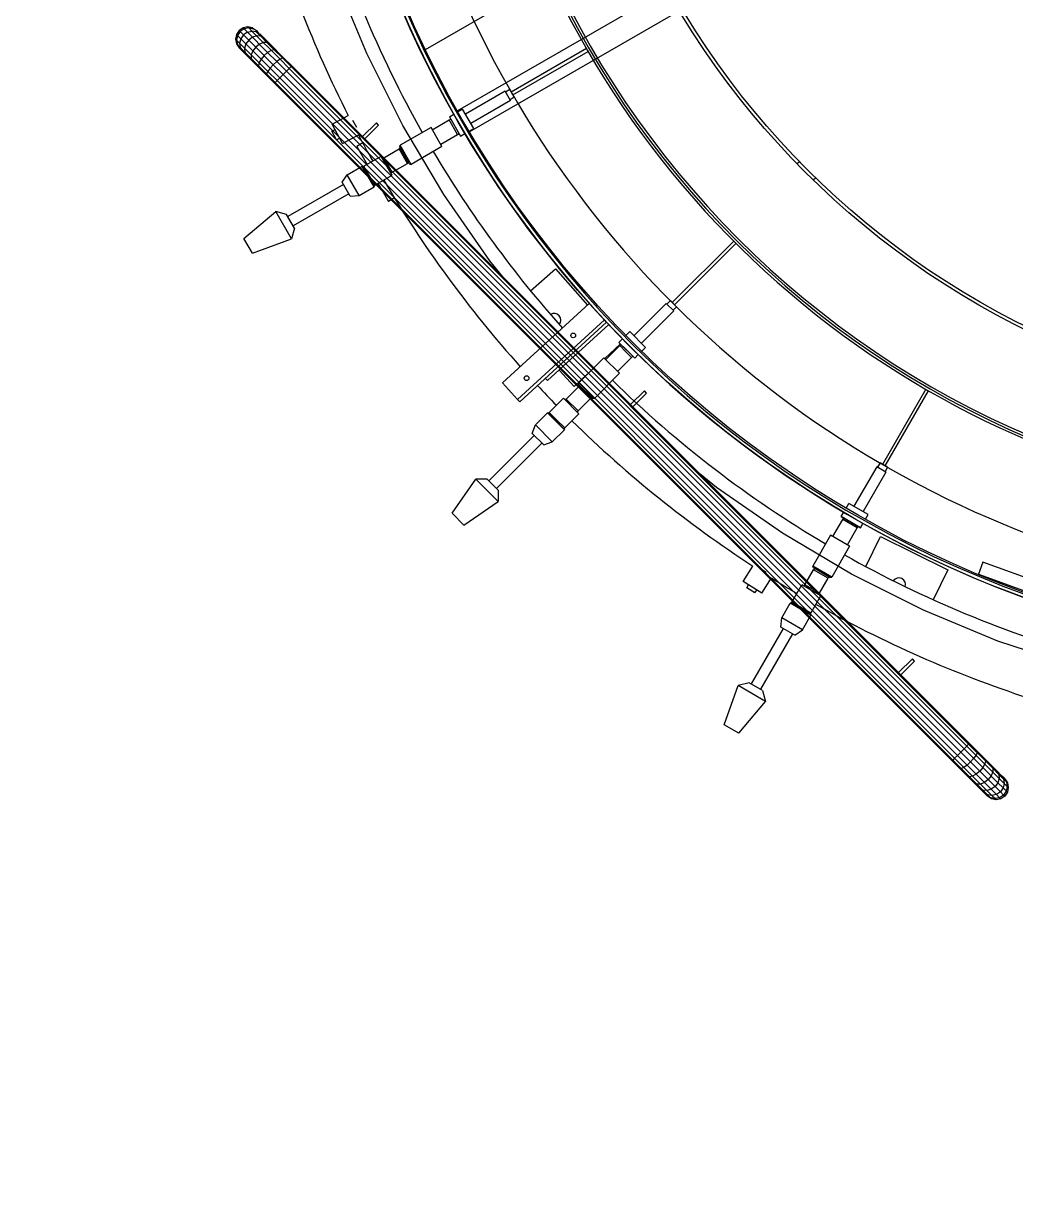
# Model space of a CAD drawing. Header units: metres. Extents: x 0 to 63075, y 0 to 44550.
# Drawn here: x 52329.8 to 52627.5, y 38538.7 to 38888 of the extents above; entities that cross this region are included whole.
import ezdxf

# ---------------------------------------------------------------- set-up
doc = ezdxf.new("R2010")
doc.units = ezdxf.units.M
doc.header["$LTSCALE"] = 75
for name, color, linetype in [('GSB', 7, 'Continuous'), ('ML6', 1, 'Continuous'), ('SDM', 7, 'Continuous'), ('SL1', 8, 'Continuous')]:
    doc.layers.add(name, color=color, linetype=linetype)
doc.styles.add('ROMANS', font='ROMANS.SHX')
doc.dimstyles.new('75___1-75', dxfattribs={"dimscale": 75, "dimtxt": 2.5, "dimasz": 2, "dimexe": 1.5, "dimexo": 1, "dimgap": 0.5, "dimtad": 1, "dimdec": 0, "dimzin": 12, "dimtxsty": 'ROMANS', "dimcen": 0, "dimclrd": 256, "dimclre": 256, "dimclrt": 3, "dimazin": 3, "dimtfac": 1, "dimtdec": 0, "dimtmove": 0, "dimatfit": 0, "dimfxl": 1, "dimlwd": -1, "dimlwe": -1, "dimarcsym": 0})

# ---------------------------------------------------------------- blocks, each defined once
blk = doc.blocks.new('A$C6bae614f')
at = {"layer": 'SL1'}
for p, q in [((363440.4, 33728.2), (363861.2, 33971.2)), ((363323.4, 33719.9), (363261.9, 33868.3)), ((363923.7, 33847.4), (363504.3, 33605.3)), ((363947.8, 33805.6), (363528.5, 33563.5)), ((363062.9, 33758.2), (363061, 33748.9)), ((363068.1, 33766.1), (363062.9, 33758.2)), ((363065, 33756), (363062.9, 33758.2)), ((363065, 33756), (363063.1, 33746.8)), ((363070.4, 33763.9), (363065, 33756)), ((363111.9, 33709.1), (363065, 33756)), ((363076.1, 33771.4), (363068.1, 33766.1)), ((363070.4, 33763.9), (363068.1, 33766.1)), ((363078.2, 33769.2), (363070.4, 33763.9)), ((363076.9, 33757.4), (363070.4, 33763.9)), ((363076.9, 33757.4), (363071.4, 33749.6)), ((363085.4, 33773.3), (363076.1, 33771.4)), ((363078.2, 33769.2), (363076.1, 33771.4)), ((363084.6, 33762.8), (363076.9, 33757.4)), ((363087.3, 33746.9), (363076.9, 33757.4)), ((363087.5, 33771.2), (363078.2, 33769.2)), ((363078.2, 33769.2), (363084.6, 33762.8)), ((363084.6, 33762.8), (363093.6, 33765)), ((363084.6, 33762.8), (363125.1, 33722.3)), ((363094.7, 33771.4), (363085.4, 33773.3)), ((363087.5, 33771.2), (363085.4, 33773.3)), ((363095, 33752.5), (363087.3, 33746.9)), ((363087.5, 33771.2), (363096.7, 33769.5)), ((363093.6, 33765), (363087.5, 33771.2)), ((363102.4, 33763.7), (363093.6, 33765)), ((363093.6, 33765), (363149.9, 33708.8)), ((363094.7, 33771.4), (363102.7, 33766.1)), ((363096.7, 33769.5), (363094.7, 33771.4)), ((363103.5, 33755.2), (363095, 33752.5)), ((363111.6, 33754.5), (363102.4, 33763.7)), ((363107.9, 33758.2), (363102.7, 33766.1)), ((363102.7, 33766.1), (363104.4, 33764.3)), ((363111.6, 33754.5), (363103.5, 33755.2)), ((363104.4, 33764.3), (363109.5, 33756.6)), ((363113.2, 33753.6), (363109.7, 33759.1)), ((363129.3, 33739.5), (363109.7, 33759.1)), ((363123.8, 33742.3), (363111.6, 33754.5)), ((363118.1, 33750.7), (363111.6, 33754.5)), ((363061, 33748.9), (363062.9, 33739.5)), ((363069.2, 33740.6), (363061, 33748.9)), ((363062.9, 33739.5), (363068.1, 33731.6)), ((363092, 33710.4), (363062.9, 33739.5)), ((363063.1, 33746.8), (363064.8, 33737.6)), ((363064.8, 33737.6), (363069.9, 33729.8)), ((363069.9, 33729.8), (363068.1, 33731.6)), ((363071.4, 33749.6), (363069.2, 33740.6)), ((363092.2, 33717.6), (363069.2, 33740.6)), ((363069.2, 33740.6), (363070.5, 33731.9)), ((363094.8, 33705), (363069.9, 33729.8)), ((363070.5, 33731.9), (363075.1, 33724.6)), ((363081.8, 33739.3), (363079.1, 33730.8)), ((363079.1, 33730.8), (363079.7, 33722.6)), ((363087.3, 33746.9), (363081.8, 33739.3)), ((363101.3, 33733), (363087.3, 33746.9)), ((363101.3, 33733), (363095.5, 33725.6)), ((363108.7, 33738.8), (363101.3, 33733)), ((363136.5, 33697.7), (363101.3, 33733)), ((363116.6, 33742), (363108.7, 33738.8)), ((363123.8, 33742.3), (363116.6, 33742)), ((363138.5, 33727.6), (363123.8, 33742.3)), ((363129.3, 33739.5), (363123.8, 33742.3)), ((363157.6, 33711.1), (363129.3, 33739.5)), ((363138.5, 33727.6), (363132.3, 33726.3)), ((363142.7, 33726.1), (363138.5, 33727.6)), ((363154.8, 33711.3), (363138.5, 33727.6)), ((363762, 33729.8), (363611.7, 33643.1)), ((363079.7, 33722.6), (363083.6, 33716.2)), ((363092.2, 33717.6), (363092, 33710.4)), ((363106.6, 33695.7), (363092, 33710.4)), ((363092, 33710.4), (363094.8, 33705)), ((363095.5, 33725.6), (363092.2, 33717.6)), ((363125.5, 33684.4), (363092.2, 33717.6)), ((363108.2, 33691.6), (363094.8, 33705)), ((363111.9, 33709.1), (363107.9, 33701.9)), ((363117.9, 33716.3), (363111.9, 33709.1)), ((363130.2, 33690.8), (363111.9, 33709.1)), ((363125.1, 33722.3), (363117.9, 33716.3)), ((363132.3, 33726.3), (363125.1, 33722.3)), ((363125.1, 33722.3), (363143.4, 33704)), ((363143.4, 33704), (363136.5, 33697.7)), ((363149.9, 33708.8), (363143.4, 33704)), ((363143.4, 33704), (363162.7, 33684.7)), ((363154.8, 33711.3), (363149.9, 33708.8)), ((363149.9, 33708.8), (363168.3, 33690.3)), ((363157.6, 33711.1), (363154.8, 33711.3)), ((363154.8, 33711.3), (363172, 33694.1)), ((363173.4, 33695.4), (363157.6, 33711.1)), ((363395.3, 33576.3), (363323.4, 33719.9)), ((363614.9, 33637.6), (363765.1, 33724.3)), ((363107.9, 33701.9), (363106.6, 33695.7)), ((363106.6, 33695.7), (363108.2, 33691.6)), ((363123, 33679.4), (363106.6, 33695.7)), ((363123.1, 33676.6), (363108.2, 33691.6)), ((363125.5, 33684.4), (363123, 33679.4)), ((363130.2, 33690.8), (363125.5, 33684.4)), ((363125.5, 33684.4), (363143.9, 33665.9)), ((363136.5, 33697.7), (363130.2, 33690.8)), ((363130.2, 33690.8), (363149.5, 33671.5)), ((363136.5, 33697.7), (363156.1, 33678.1)), ((363162.7, 33684.7), (363156.1, 33678.1)), ((363168.3, 33690.3), (363162.7, 33684.7)), ((364553.7, 32293.7), (363162.7, 33684.7)), ((363172, 33694.1), (363168.3, 33690.3)), ((364586.5, 32272.1), (363168.3, 33690.3)), ((363173.4, 33695.4), (363172, 33694.1)), ((364525.4, 32340.6), (363172, 33694.1)), ((363173.4, 33695.4), (364542.4, 32326.2)), ((363123, 33679.4), (363123.1, 33676.6)), ((363123, 33679.4), (363140.2, 33662.2)), ((363123.1, 33676.6), (363138.9, 33660.9)), ((363140.2, 33662.2), (363138.9, 33660.9)), ((364507.9, 32291.7), (363138.9, 33660.9)), ((363143.9, 33665.9), (363140.2, 33662.2)), ((364510.7, 32291.6), (363140.2, 33662.2)), ((363149.5, 33671.5), (363143.9, 33665.9)), ((364572, 32237.8), (363143.9, 33665.9)), ((363156.1, 33678.1), (363149.5, 33671.5)), ((364522.1, 32298.8), (363149.5, 33671.5)), ((364547.6, 32286.5), (363156.1, 33678.1)), ((363599.6, 33644.7), (363520.5, 33599.1)), ((363610.2, 33626.3), (363599.6, 33644.7)), ((363609.2, 33648.1), (363600.5, 33643.1)), ((363617.9, 33632.9), (363609.2, 33648.1)), ((363610.2, 33626.3), (363531.1, 33580.6)), ((363617.9, 33632.9), (363609.3, 33627.9)), ((363253.9, 33579), (363286.2, 33596.4)), ((363488, 33587.3), (363491, 33589.1)), ((363488.3, 33593.9), (363497, 33598.9)), ((363488.3, 33593.9), (363497, 33598.9)), ((363488.3, 33593.9), (363510.5, 33555.3)), ((363505.3, 33603.7), (363514.7, 33609.1)), ((363505.3, 33603.7), (363514.7, 33609.1)), ((363536.9, 33570.6), (363514.7, 33609.1)), ((363253.6, 33564.9), (363259.8, 33568.2)), ((363262.8, 33547.8), (363253.6, 33564.9)), ((363274.8, 33540.3), (363253.9, 33579)), ((363303, 33572.3), (363295.4, 33586.4)), ((363342.4, 33581.6), (363314.8, 33554)), ((363319.3, 33549.5), (363346.9, 33577.1)), ((363346.9, 33577.1), (363342.4, 33581.6)), ((363451.5, 33572.2), (363389.8, 33536.7)), ((363477.2, 33438.2), (363395.3, 33576.3)), ((363473.4, 33534.3), (363451.5, 33572.2)), ((363454.1, 33567.7), (363488, 33587.3)), ((363504.7, 33558.4), (363488, 33587.3)), ((363527.5, 33565.1), (363536.9, 33570.6)), ((363527.5, 33565.1), (363536.9, 33570.6)), ((363262.8, 33547.8), (363268.9, 33551.2)), ((363274.8, 33540.3), (363306.4, 33557.4)), ((363315, 33541.5), (363303.1, 33534.6)), ((363470.8, 33538.8), (363504.7, 33558.4)), ((363504.7, 33558.4), (363507.8, 33560.1)), ((363510.5, 33555.3), (363519.3, 33560.4)), ((363510.5, 33555.3), (363519.3, 33560.4)), ((363303.1, 33534.6), (363323.9, 33498.7)), ((363357.4, 33511.9), (363387.7, 33529.4)), ((363390.4, 33530.7), (363387.7, 33529.4)), ((363404.4, 33500.5), (363387.7, 33529.4)), ((363389.1, 33532.9), (363389.8, 33536.7)), ((363408.1, 33499.9), (363389.1, 33532.9)), ((363411.8, 33498.6), (363389.8, 33536.7)), ((363473.4, 33534.3), (363411.8, 33498.6)), ((363284.3, 33478), (363313.9, 33495.1)), ((363337.8, 33453.7), (363313.9, 33495.1)), ((363315.3, 33493.7), (363313.9, 33495.1)), ((363315.3, 33493.7), (363317.5, 33495)), ((363317.5, 33495), (363352.1, 33515)), ((363339.5, 33456.9), (363317.5, 33495)), ((363374.1, 33476.9), (363352.1, 33515)), ((363354.9, 33510.1), (363357.4, 33511.9)), ((363374.1, 33483), (363357.4, 33511.9)), ((363374.1, 33483), (363404.4, 33500.5)), ((363406.9, 33502.1), (363404.4, 33500.5)), ((363408.1, 33499.9), (363411.8, 33498.6)), ((364187.5, 33503.9), (364183, 33499.4)), ((363273.7, 33463.1), (363284.3, 33478)), ((363308.2, 33436.6), (363284.3, 33478)), ((363337.3, 33455.6), (363315.3, 33493.7)), ((363339.5, 33456.9), (363374.1, 33476.9)), ((363371.3, 33481.7), (363374.1, 33483)), ((364214.8, 33467.6), (364219.3, 33472)), ((363276.5, 33458.2), (363165.5, 33394.2)), ((363290, 33434.9), (363273.7, 33463.1)), ((363308.2, 33436.6), (363337.8, 33453.7)), ((363337.3, 33455.6), (363339.5, 33456.9)), ((363337.3, 33455.6), (363337.8, 33453.7)), ((363345.9, 33460.5), (363366.6, 33424.6)), ((363287.2, 33439.7), (363176.2, 33375.6)), ((363290, 33434.9), (363308.2, 33436.6)), ((363378.5, 33431.5), (363366.6, 33424.6)), ((363568.8, 33306.2), (363477.2, 33438.2)), ((363077.8, 33350.6), (363141.3, 33404.2)), ((363172.8, 33349.7), (363141.3, 33404.2)), ((363163.1, 33398.4), (363141.3, 33404.2)), ((363178.6, 33371.5), (363163.1, 33398.4)), ((363178.6, 33371.5), (363172.8, 33349.7)), ((363094.6, 33321.5), (363077.8, 33350.6)), ((363094.6, 33321.5), (363172.8, 33349.7)), ((364056.1, 33345.1), (363933.4, 33222.5)), ((363937.9, 33218), (364060.6, 33340.6)), ((363595, 33273.8), (363568.8, 33306.2)), ((363650.3, 33246.2), (363700.3, 33290.1)), ((363700.3, 33290.1), (363764, 33217.4)), ((363594.4, 33062), (363767.7, 33220.8)), ((363797.7, 33188), (363767.7, 33220.8)), ((363921.3, 33220.9), (363856.7, 33156.3)), ((363936.3, 33205.8), (363921.3, 33220.9)), ((363929.7, 33226.6), (363922.6, 33219.6)), ((363942, 33214.3), (363929.7, 33226.6)), ((363936.3, 33205.8), (363871.8, 33141.3)), ((363942, 33214.3), (363935, 33207.2)), ((363624.5, 33029.3), (363797.7, 33188)), ((363628.7, 33024.6), (363802.1, 33183.4)), ((363806.5, 33178.8), (363684, 33066.6)), ((363802, 33183.3), (363797.7, 33188)), ((363826.9, 33143), (363834.1, 33150.1)), ((363826.9, 33143), (363834.1, 33150.1)), ((363840.8, 33156.8), (363848.5, 33164.5)), ((363840.8, 33156.8), (363848.5, 33164.5)), ((363879.9, 33133.1), (363848.5, 33164.5)), ((363879.9, 33133.1), (363848.5, 33164.5)), ((363829.9, 33140), (363798.4, 33111.1)), ((363800.6, 33108.8), (363828.4, 33136.6)), ((363842.6, 33127.2), (363826.9, 33143)), ((363826.9, 33143), (363858.4, 33111.5)), ((363828.4, 33136.6), (363830.8, 33139.1)), ((363840.2, 33124.8), (363828.4, 33136.6)), ((363852, 33112.9), (363840.2, 33124.8)), ((363858.4, 33111.5), (363842.6, 33127.2)), ((363872.3, 33125.4), (363879.9, 33133.1)), ((363872.3, 33125.4), (363879.9, 33133.1)), ((363797, 33112.5), (363746.6, 33062.3)), ((363827.9, 33081.6), (363797, 33112.5)), ((363824.3, 33085.2), (363852, 33112.9)), ((363852, 33112.9), (363854.5, 33115.4)), ((363858.4, 33111.5), (363865.5, 33118.7)), ((363858.4, 33111.5), (363865.5, 33118.7)), ((363707.2, 33087.9), (363737.2, 33055.1)), ((363763.7, 33079.3), (363737.2, 33055.1)), ((363827.9, 33081.6), (363777.7, 33031.1)), ((363594.4, 33062), (363624.5, 33029.3)), ((363679.7, 33071.3), (363684, 33066.6)), ((363721.7, 33029.9), (363746.4, 33054.6)), ((363748.7, 33056.6), (363746.4, 33054.6)), ((363770.1, 33031), (363746.4, 33054.6)), ((363777.7, 33031.1), (363746.6, 33062.3)), ((363746.9, 33058.4), (363746.6, 33062.3)), ((363773.8, 33031.5), (363746.9, 33058.4)), ((363624.5, 33029.3), (363628.7, 33024.6)), ((363687.5, 33003.2), (363715.8, 33031.5)), ((363746.9, 33000.4), (363715.8, 33031.5)), ((363719.8, 33027.6), (363721.7, 33029.9)), ((363745.3, 33006.3), (363721.7, 33029.9)), ((363745.3, 33006.3), (363770.1, 33031)), ((363772, 33033.3), (363770.1, 33031)), ((363773.8, 33031.5), (363777.7, 33031.1)), ((363877.7, 33046.3), (363850, 33018.7)), ((363854.5, 33014.2), (363882.2, 33041.8)), ((363882.2, 33041.8), (363877.7, 33046.3)), ((364439.7, 33049.7), (364353, 32899.4)), ((364358.5, 32896.2), (364445.2, 33046.5)), ((363743, 33004.4), (363745.3, 33006.3)), ((363659.9, 32978.2), (363684, 33002.4)), ((363717.8, 32968.6), (363684, 33002.4)), ((363685.8, 33001.5), (363684, 33002.4)), ((363685.8, 33001.5), (363687.5, 33003.2)), ((363716.9, 32970.4), (363685.8, 33001.5)), ((363703.1, 32987.7), (363687.5, 33003.2)), ((363718.6, 32972.1), (363703.1, 32987.7)), ((363718.6, 32972.1), (363746.9, 33000.4)), ((363653.5, 32961.1), (363659.9, 32978.2)), ((363676.5, 32938.1), (363653.5, 32961.1)), ((363693.6, 32944.5), (363659.9, 32978.2)), ((363693.6, 32944.5), (363717.8, 32968.6)), ((363716.9, 32970.4), (363718.6, 32972.1)), ((363716.9, 32970.4), (363717.8, 32968.6)), ((363657.4, 32957.1), (363566.8, 32866.6)), ((363672.6, 32942), (363582, 32851.4)), ((363676.5, 32938.1), (363693.6, 32944.5)), ((364341.7, 32894.8), (364296, 32815.7)), ((364360.1, 32884.1), (364341.7, 32894.8)), ((364348.3, 32902.5), (364343.3, 32893.8)), ((364363.5, 32893.8), (364348.3, 32902.5)), ((364363.5, 32893.8), (364358.5, 32885.1)), ((363493.4, 32801.8), (363540.8, 32870)), ((363585.4, 32825.4), (363540.8, 32870)), ((363563.4, 32870), (363540.8, 32870)), ((363585.4, 32848), (363563.4, 32870)), ((364021.6, 32853.4), (363989.2, 32879.5)), ((364360.1, 32884.1), (364314.5, 32805)), ((363585.4, 32848), (363585.4, 32825.4)), ((364153.6, 32761.8), (364021.6, 32853.4)), ((363517.2, 32778), (363585.4, 32825.4)), ((364280.5, 32812.1), (364286, 32821.5)), ((364324.5, 32799.2), (364286, 32821.5)), ((364324.5, 32799.2), (364286, 32821.5)), ((363517.2, 32778), (363493.4, 32801.8)), ((364270.7, 32795.1), (364275.8, 32803.8)), ((364319.1, 32789.8), (364324.5, 32799.2)), ((364254.2, 32755.3), (364273.8, 32789.3)), ((364309.3, 32772.8), (364270.7, 32795.1)), ((364270.7, 32795.1), (364309.3, 32772.8)), ((364273.8, 32789.3), (364275.5, 32792.3)), ((364302.7, 32772.6), (364273.8, 32789.3)), ((364302.7, 32772.6), (364304.5, 32775.6)), ((364309.3, 32772.8), (364314.3, 32781.6)), ((364291.7, 32679.8), (364153.6, 32761.8)), ((364249.7, 32757.9), (364214, 32696.3)), ((364287.6, 32736), (364249.7, 32757.9)), ((364283.1, 32738.6), (364302.7, 32772.6)), ((364320.1, 32695.3), (364349.6, 32755)), ((364349.6, 32755), (364484.1, 32688.6)), ((364287.6, 32736), (364252.1, 32674.3)), ((364553.6, 32704), (364544.9, 32680.2)), ((364741.6, 32635.6), (364553.6, 32704)), ((364075.2, 32665.1), (364094.4, 32696.2)), ((364121.1, 32683.7), (364107.4, 32692.2)), ((364198.3, 32658.6), (364215.8, 32688.9)), ((364252.1, 32674.3), (364214, 32696.3)), ((364215.3, 32692.7), (364214, 32696.3)), ((364248.3, 32673.7), (364215.3, 32692.7)), ((364217.5, 32691.4), (364215.8, 32688.9)), ((364244.8, 32672.2), (364215.8, 32688.9)), ((364484.1, 32688.6), (364454.7, 32628.9)), ((364112.6, 32641.9), (364075.2, 32665.1)), ((364082, 32652.6), (364085.7, 32658.6)), ((364112.6, 32641.9), (364131.5, 32672.5)), ((364172.2, 32624), (364192.2, 32658.7)), ((364230.4, 32636.7), (364192.2, 32658.7)), ((364197.1, 32655.9), (364198.3, 32658.6)), ((364227.3, 32641.9), (364198.3, 32658.6)), ((364227.3, 32641.9), (364244.8, 32672.2)), ((364246.1, 32674.9), (364244.8, 32672.2)), ((364248.3, 32673.7), (364252.1, 32674.3)), ((364435.3, 32607.9), (364291.7, 32679.8)), ((364544.9, 32680.2), (364732.9, 32611.8)), ((364098.5, 32642.5), (364082, 32652.6)), ((364098.5, 32642.5), (364102.1, 32648.4)), ((364210.4, 32602), (364230.4, 32636.7)), ((364225.5, 32639.5), (364227.3, 32641.9)), ((364152, 32592.7), (364169.1, 32622.3)), ((364210.4, 32598.4), (364169.1, 32622.3)), ((364171, 32621.9), (364169.1, 32622.3)), ((364171, 32621.9), (364172.2, 32624)), ((364209.1, 32599.9), (364171, 32621.9)), ((364210.4, 32602), (364172.2, 32624)), ((364150.2, 32574.5), (364152, 32592.7)), ((364193.4, 32568.9), (364152, 32592.7)), ((364193.4, 32568.9), (364210.4, 32598.4)), ((364209.1, 32599.9), (364210.4, 32602)), ((364209.1, 32599.9), (364210.4, 32598.4)), ((364583.7, 32546.4), (364435.3, 32607.9)), ((364155.1, 32571.7), (364091, 32460.8)), ((364178.5, 32558.2), (364150.2, 32574.5)), ((364178.5, 32558.2), (364193.4, 32568.9)), ((364173.6, 32561), (364109.6, 32450.1)), ((364736.1, 32495.7), (364583.7, 32546.4)), ((364412.9, 32511), (364385.3, 32483.4)), ((364389.8, 32478.9), (364417.4, 32506.5)), ((364417.4, 32506.5), (364412.9, 32511)), ((364036.9, 32379.2), (364065, 32457.4)), ((364086.8, 32463.2), (364065, 32457.4)), ((364119.6, 32425.9), (364065, 32457.4)), ((364113.8, 32447.6), (364086.8, 32463.2)), ((364066, 32362.4), (364119.6, 32425.9)), ((364113.8, 32447.6), (364119.6, 32425.9)), ((364066, 32362.4), (364036.9, 32379.2)), ((364525.4, 32340.6), (364516.1, 32331.3)), ((364526.7, 32341.9), (364525.4, 32340.6)), ((364558.9, 32307.1), (364525.4, 32340.6)), ((364493.5, 32308.8), (364492.2, 32307.4)), ((364497.3, 32312.5), (364493.5, 32308.8)), ((364502.9, 32318.1), (364497.3, 32312.5)), ((364509.5, 32324.7), (364502.9, 32318.1)), ((364516.1, 32331.3), (364509.5, 32324.7)), ((364535.3, 32312), (364529, 32305.1)), ((364540.1, 32318.4), (364535.3, 32312)), ((364542.6, 32323.4), (364540.1, 32318.4)), ((364542.4, 32326.2), (364542.6, 32323.4)), ((364557.4, 32311.3), (364542.4, 32326.2)), ((364557.4, 32311.3), (364558.9, 32307.1)), ((364582, 32286.7), (364557.4, 32311.3)), ((364510.7, 32291.6), (364507.9, 32291.7)), ((364522.9, 32276.8), (364507.9, 32291.7)), ((364515.7, 32294), (364510.7, 32291.6)), ((364554, 32248.3), (364510.7, 32291.6)), ((364522.1, 32298.8), (364515.7, 32294)), ((364529, 32305.1), (364522.1, 32298.8)), ((364580.9, 32240), (364522.1, 32298.8)), ((364547.6, 32286.5), (364540.5, 32280.5)), ((364553.7, 32293.7), (364547.6, 32286.5)), ((364564.3, 32269.8), (364547.6, 32286.5)), ((364557.6, 32300.9), (364553.7, 32293.7)), ((364553.7, 32293.7), (364583.8, 32263.5)), ((364558.9, 32307.1), (364557.6, 32300.9)), ((364573.6, 32292.4), (364558.9, 32307.1)), ((364573.4, 32285.2), (364570.1, 32277.3)), ((364570.8, 32297.9), (364573.6, 32292.4)), ((364573.6, 32292.4), (364573.4, 32285.2)), ((364585.8, 32280.2), (364573.6, 32292.4)), ((364590.4, 32278.2), (364582, 32286.7)), ((364582, 32286.7), (364585.8, 32280.2)), ((364527.1, 32275.2), (364522.9, 32276.8)), ((364536.3, 32263.4), (364522.9, 32276.8)), ((364533.2, 32276.5), (364527.1, 32275.2)), ((364540.5, 32280.5), (364533.2, 32276.5)), ((364541.7, 32260.6), (364536.3, 32263.4)), ((364547.5, 32252.2), (364536.3, 32263.4)), ((364556.9, 32264.1), (364549, 32260.8)), ((364564.3, 32269.8), (364556.9, 32264.1)), ((364570.1, 32277.3), (364564.3, 32269.8)), ((364578.2, 32255.9), (364564.3, 32269.8)), ((364583.8, 32263.5), (364578.2, 32255.9)), ((364586.5, 32272.1), (364583.8, 32263.5)), ((364583.8, 32263.5), (364594.1, 32253.2)), ((364602.7, 32263.3), (364585.8, 32280.2)), ((364585.8, 32280.2), (364586.5, 32272.1)), ((364602.5, 32256.1), (364586.5, 32272.1)), ((364595.7, 32273), (364590.4, 32278.2)), ((364590.4, 32278.2), (364595.1, 32271)), ((364596.4, 32262.2), (364594.1, 32253.2)), ((364595.1, 32271), (364596.4, 32262.2)), ((364595.7, 32273), (364600.8, 32265.3)), ((364597.4, 32271.2), (364595.7, 32273)), ((364597.4, 32271.2), (364602.7, 32263.3)), ((364600.8, 32265.3), (364602.5, 32256.1)), ((364602.7, 32263.3), (364604.6, 32254)), ((364549, 32260.8), (364541.7, 32260.6)), ((364555.9, 32243.7), (364547.5, 32252.2)), ((364554, 32248.3), (364547.5, 32252.2)), ((364563.2, 32239.1), (364554, 32248.3)), ((364562.1, 32247.7), (364554, 32248.3)), ((364561.1, 32238.5), (364555.9, 32243.7)), ((364563.2, 32239.1), (364555.9, 32243.7)), ((364568.9, 32233.4), (364561.1, 32238.5)), ((364561.1, 32238.5), (364562.9, 32236.7)), ((364570.6, 32250.3), (364562.1, 32247.7)), ((364572, 32237.8), (364563.2, 32239.1)), ((364568.9, 32233.4), (364563.2, 32239.1)), ((364578.2, 32255.9), (364570.6, 32250.3)), ((364580.9, 32240), (364572, 32237.8)), ((364588.7, 32245.4), (364578.2, 32255.9)), ((364588.7, 32245.4), (364580.9, 32240)), ((364587.3, 32233.6), (364580.9, 32240)), ((364595.2, 32238.9), (364587.3, 32233.6)), ((364594.1, 32253.2), (364588.7, 32245.4)), ((364595.2, 32238.9), (364588.7, 32245.4)), ((364594.1, 32253.2), (364602.7, 32244.6)), ((364600.5, 32246.8), (364595.2, 32238.9)), ((364595.2, 32238.9), (364597.4, 32236.7)), ((364602.7, 32244.6), (364597.4, 32236.7)), ((364602.5, 32256.1), (364600.5, 32246.8)), ((364602.5, 32256.1), (364604.6, 32254)), ((364604.6, 32254), (364602.7, 32244.6)), ((364570.8, 32231.4), (364562.9, 32236.7)), ((364578.1, 32231.7), (364568.9, 32233.4)), ((364568.9, 32233.4), (364570.8, 32231.4)), ((364580.2, 32229.6), (364570.8, 32231.4)), ((364578.1, 32231.7), (364572, 32237.8)), ((364587.3, 32233.6), (364578.1, 32231.7)), ((364578.1, 32231.7), (364580.2, 32229.6)), ((364589.5, 32231.4), (364580.2, 32229.6)), ((364587.3, 32233.6), (364589.5, 32231.4)), ((364597.4, 32236.7), (364589.5, 32231.4))]:
    blk.add_line(p, q, dxfattribs=at)
for centre, radius in [((365370, 34654.5), 2150), ((365370, 34654.5), 2140.5), ((365370, 34654.5), 1656.4), ((365370, 34654.5), 1650), ((363735.6, 33156.9), 4.76), ((363642.4, 33071.6), 4.76)]:
    blk.add_circle(centre, radius, dxfattribs=at)
for centre, radius, start, end in [((365370, 34654.5), 1855, 162.2003, 358.2326), ((365370, 34654.5), 2150, 171.443, 355.4647), ((365370, 34654.5), 2143.5, 171.4168, 255.5737), ((365370, 34654.5), 1850, 180.0718, 269.9244), ((365370, 34654.5), 1845.2, 180.072, 269.9242), ((365370, 34654.5), 2222.8, 195.5628, 209.4335), ((365370, 34654.5), 2028.5, 197.5242, 252.754), ((365370, 34654.5), 2337.1, 195.5375, 206.9199), ((365370, 34654.5), 2337.1, 207.9987, 209.4588), ((365370, 34654.5), 2222.8, 210.5628, 221.8434), ((365370, 34654.5), 2337.1, 210.5375, 221.8754), ((363697.2, 33187.5), 13.5, 320.5844, 121.9118), ((365370, 34654.5), 2337.1, 223.1208, 224.4588), ((365370, 34654.5), 2222.8, 225.5628, 239.4335), ((365370, 34654.5), 2337.1, 225.5375, 236.9199), ((365370, 34654.5), 2222.8, 240.5628, 254.4335), ((365370, 34654.5), 2337.1, 237.9987, 239.4588), ((364385.9, 32659), 13.5, 343.0828, 144.4134), ((365370, 34654.5), 2337.1, 240.5375, 251.9199)]:
    blk.add_arc(centre, radius, start, end, dxfattribs=at)
blk = doc.blocks.new('zw$15D4')
at = {"layer": 'ML6', "xscale": 0.2502808837766805, "yscale": 0.2502808837766805, "zscale": 0.2502808837766805}
blk.add_blockref('A$C6bae614f', (-85544.74, -3177.34), dxfattribs=at)

msp = doc.modelspace()

# ---------------------------------------------------------------- block references
at = {"layer": 'GSB', "xscale": 0.6000000000000068, "yscale": 0.6000000000000068, "zscale": 0.6000000000000068}
msp.add_blockref('zw$15D4', (49200, 35721.63), dxfattribs=at)

# ---------------------------------------------------------------- leaders
at = {"layer": 'SDM'}
msp.add_leader([(51608.33, 37812.06), (59453.13, 42438.72), (62243.43, 42438.72)], dimstyle='75___1-75', override={"dimtad": 0}, dxfattribs=at)

doc.saveas('drawing.dxf')
